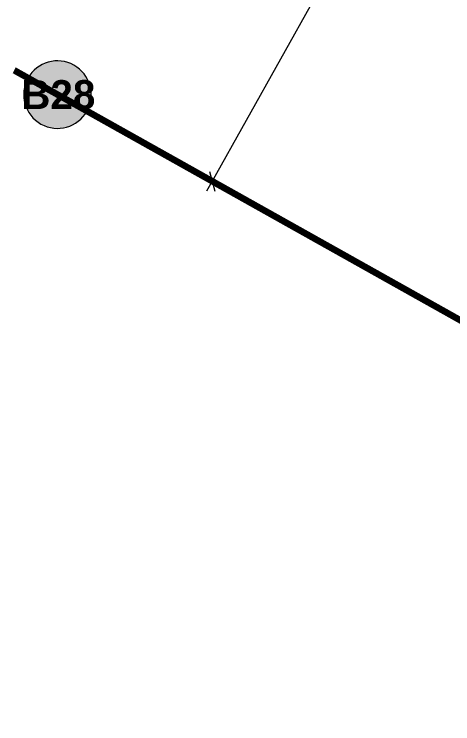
# Model space of a CAD drawing. Header units: metres. Extents: x -27.1 to 50.1, y 105.7 to 163.4.
# Drawn here: x -27.141 to -24.866, y 116.045 to 119.725 of the extents above; entities that cross this region are included whole.
import ezdxf

# ---------------------------------------------------------------- set-up
doc = ezdxf.new("R2010")
doc.units = ezdxf.units.M
doc.header["$MEASUREMENT"] = 0
doc.linetypes.add('Achse', pattern=[0.0023, 0.0015, -0.0008])
doc.linetypes.add('Strichpunktlinie', pattern=[0.006703, 0.003528, -0.001764, 0, -0.001411])
for name, color, linetype in [('00  Raster', 7, 'Continuous'), ('00  Raster Ausbau', 7, 'Continuous'), ('00  Raster_Deckschraffur', 7, 'Continuous'), ('30  Grundstück Grenze', 7, 'Continuous'), ('Neubau_40  Bemaßung 1_50 Achse', 7, 'Continuous')]:
    doc.layers.add(name, color=color, linetype=linetype)
doc.styles.add('ERSTELLTER_STIL_2', font='arial.ttf')

msp = doc.modelspace()

# ---------------------------------------------------------------- hatches: boundary and pattern name
at = {"layer": '00  Raster_Deckschraffur', "linetype": 'Continuous', "lineweight": 0, "true_color": 0xffffff}
msp.add_hatch(color=7, dxfattribs=at).paths.add_polyline_path([(-27.0694, 119.3934, 1), (-26.7641, 119.2224, 1)])

# ---------------------------------------------------------------- linework, layer by layer
at = {"layer": '00  Raster', "color": 7, "linetype": 'Strichpunktlinie', "lineweight": 13, "ltscale": 1000}
for p, q in [((-25.8917, 118.7335), (-26.7641, 119.2224)), ((-6.2824, 107.7464), (-25.8917, 118.7335)), ((-25.8917, 118.7335), (-25.8917, 118.7335))]:
    msp.add_line(p, q, dxfattribs=at)
at = {"layer": '00  Raster', "color": 7, "linetype": 'Continuous', "lineweight": 13, "ltscale": 1000, "flags": 128}
msp.add_lwpolyline([(-27.0694, 119.3934, 1), (-26.7641, 119.2224, 1)], format="xyb", close=True, dxfattribs=at)
at = {"layer": '00  Raster', "color": 7, "linetype": 'Strichpunktlinie', "lineweight": 13, "ltscale": 1000}
msp.add_point((-25.8917, 118.7335), dxfattribs=at)
at = {"layer": '00  Raster Ausbau', "color": 9, "linetype": 'Achse', "lineweight": 18, "ltscale": 1000}
msp.add_line((-24.5986, 118.009), (-25.471, 118.4978), dxfattribs=at)
at = {"layer": '30  Grundstück Grenze', "color": 1, "linetype": 'Strichpunktlinie', "lineweight": 100, "ltscale": 1000, "flags": 128}
msp.add_lwpolyline([(-27.1413, 119.4339), (-9.9026, 109.7748), (-5.1427, 109.7804)], dxfattribs=at)
at = {"layer": 'Neubau_40  Bemaßung 1_50 Achse', "color": 7, "linetype": 'Continuous', "lineweight": 13, "ltscale": 1000}
for p, q in [((-26.1141, 118.8582), (-22.8147, 124.7468)), ((-26.0528, 118.8238), (-26.1755, 118.8926)), ((-26.1285, 118.9092), (-26.0998, 118.8071)), ((-26.1416, 118.8091), (-26.1141, 118.8582))]:
    msp.add_line(p, q, dxfattribs=at)

# ---------------------------------------------------------------- texts
at = {"layer": '00  Raster', "color": 7, "linetype": 'Continuous', "lineweight": 13, "insert": (-27.1046, 119.3829), "char_height": 0.15, "attachment_point": 1, "style": 'ERSTELLTER_STIL_2'}
msp.add_mtext('\\A1;{\\pql;\\pt0;\\fArial|b1|i0|c0|p38;B28}', dxfattribs=at)

doc.saveas('drawing.dxf')
